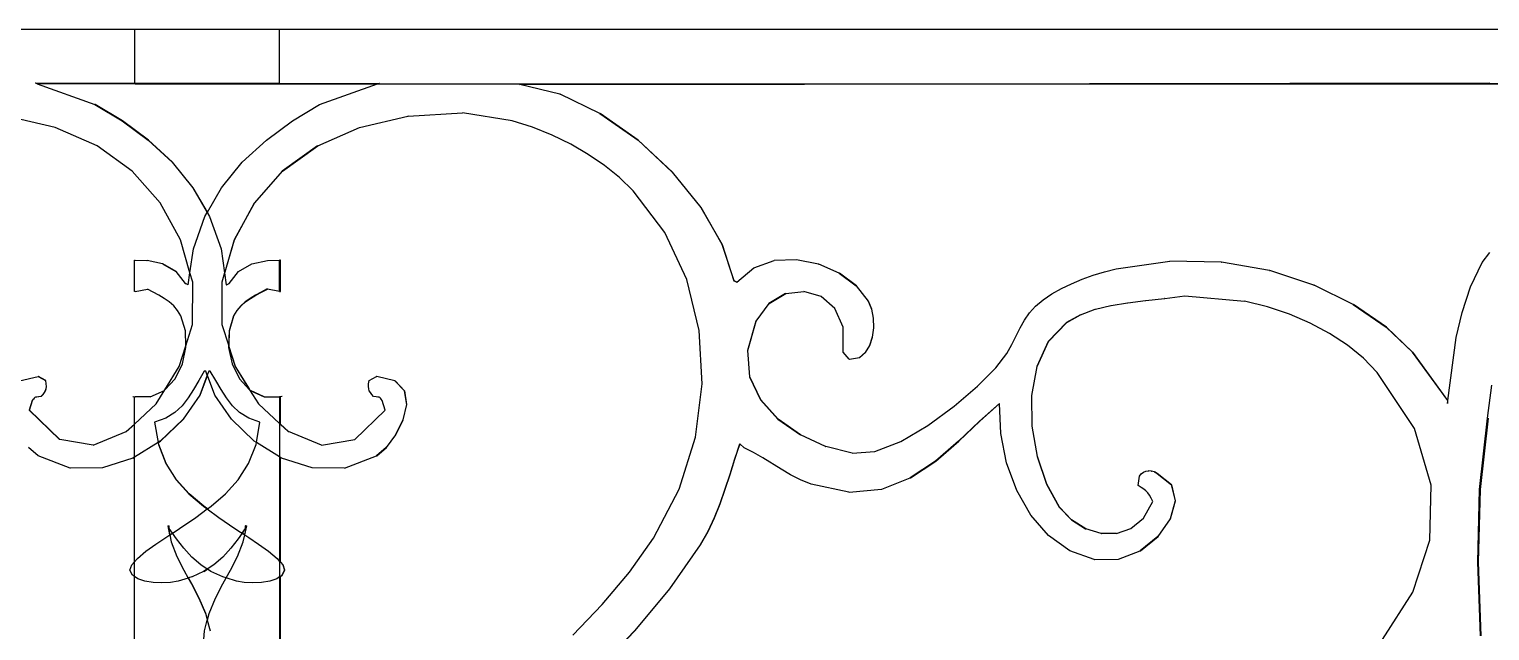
# Model space of a CAD drawing. Header units: inches. Extents: x 3672 to 10975, y -27382 to -746.
# Drawn here: x 6221.99 to 6237.86, y -26869.14 to -26862.6 of the extents above; entities that cross this region are included whole.
import ezdxf

# ---------------------------------------------------------------- set-up
doc = ezdxf.new("R2010")
doc.units = ezdxf.units.IN
doc.header["$LTSCALE"] = 17
doc.header["$MEASUREMENT"] = 0
doc.layers.add('25 BOT BAR', color=12, linetype='Continuous', lineweight=25)

# ---------------------------------------------------------------- blocks, each defined once
blk = doc.blocks.new('A$C261f3448')
for p, q in [((0, 24), (40, 24)), ((16.692, 24), (16.692, 23.411)), ((18.27, 23.411), (18.27, 24)), ((15.617, 23.414), (15.614, 23.414)), ((15.634, 23.407), (15.617, 23.414)), ((16.692, 23.411), (15.617, 23.414)), ((15.637, 23.407), (15.634, 23.407)), ((15.637, 23.407), (16.264, 23.18)), ((16.692, 23.407), (15.637, 23.407)), ((16.692, 23.411), (16.692, 23.407)), ((17.486, 23.409), (16.692, 23.411)), ((16.701, 23.407), (16.692, 23.407)), ((16.701, 23.407), (17.486, 23.409)), ((16.701, 23.407), (18.27, 23.407)), ((18.27, 23.411), (17.486, 23.409)), ((18.27, 23.407), (17.486, 23.409)), ((18.27, 23.411), (18.279, 23.411)), ((18.27, 23.407), (18.27, 23.411)), ((18.27, 23.407), (18.279, 23.407)), ((18.279, 23.411), (19.354, 23.414)), ((18.279, 23.411), (18.279, 23.407)), ((18.279, 23.407), (19.334, 23.407)), ((18.704, 23.18), (19.334, 23.407)), ((19.334, 23.407), (19.354, 23.414)), ((19.334, 23.407), (27.071, 23.407)), ((20.879, 23.4), (20.876, 23.4)), ((20.879, 23.4), (27.071, 23.407)), ((21.315, 23.293), (20.879, 23.4)), ((27.065, 23.407), (33.361, 23.414)), ((27.065, 23.407), (33.36, 23.407)), ((27.074, 23.407), (27.071, 23.407)), ((31.421, 23.412), (27.074, 23.407)), ((27.074, 23.407), (31.421, 23.407)), ((16.264, 23.18), (16.559, 23.004)), ((16.267, 23.18), (16.264, 23.18)), ((16.562, 23.004), (16.267, 23.18)), ((18.409, 23.004), (18.704, 23.18)), ((21.315, 23.293), (21.318, 23.293)), ((21.751, 23.084), (21.318, 23.293)), ((15.83, 22.932), (15.304, 23.054)), ((19.14, 22.932), (19.664, 23.054)), ((19.667, 23.054), (19.664, 23.054)), ((19.667, 23.054), (20.258, 23.092)), ((20.797, 23.005), (20.258, 23.092)), ((21.751, 23.084), (21.754, 23.084)), ((21.751, 23.084), (22.165, 22.794)), ((22.168, 22.794), (21.754, 23.084)), ((16.287, 22.73), (15.83, 22.932)), ((16.559, 23.004), (16.842, 22.795)), ((16.562, 23.004), (16.559, 23.004)), ((16.845, 22.795), (16.562, 23.004)), ((18.126, 22.795), (18.409, 23.004)), ((18.684, 22.73), (19.137, 22.932)), ((19.137, 22.932), (19.14, 22.932)), ((21.02, 22.933), (20.797, 23.005)), ((21.233, 22.848), (21.02, 22.933)), ((16.668, 22.455), (16.287, 22.73)), ((16.842, 22.795), (17.103, 22.553)), ((16.845, 22.795), (16.842, 22.795)), ((17.106, 22.553), (16.845, 22.795)), ((17.865, 22.553), (18.126, 22.795)), ((18.681, 22.73), (18.299, 22.455)), ((18.303, 22.455), (18.684, 22.73)), ((18.681, 22.73), (18.684, 22.73)), ((21.435, 22.75), (21.233, 22.848)), ((21.625, 22.639), (21.435, 22.75)), ((22.165, 22.794), (22.168, 22.794)), ((22.165, 22.794), (22.537, 22.445)), ((22.54, 22.445), (22.168, 22.794)), ((17.103, 22.553), (17.329, 22.276)), ((17.106, 22.553), (17.103, 22.553)), ((17.332, 22.276), (17.106, 22.553)), ((17.639, 22.276), (17.865, 22.553)), ((21.802, 22.518), (21.625, 22.639)), ((16.972, 22.113), (16.668, 22.455)), ((18.299, 22.455), (17.996, 22.113)), ((17.999, 22.113), (18.303, 22.455)), ((18.299, 22.455), (18.303, 22.455)), ((21.965, 22.386), (21.802, 22.518)), ((22.113, 22.243), (21.965, 22.386)), ((22.537, 22.445), (22.848, 22.06)), ((22.537, 22.445), (22.54, 22.445)), ((22.851, 22.06), (22.54, 22.445)), ((17.332, 22.276), (17.329, 22.276)), ((17.329, 22.276), (17.484, 22.008)), ((17.485, 22.011), (17.332, 22.276)), ((17.485, 22.011), (17.639, 22.276)), ((22.457, 21.79), (22.113, 22.243)), ((17.192, 21.708), (16.972, 22.113)), ((17.996, 22.113), (17.776, 21.708)), ((17.779, 21.708), (17.999, 22.113)), ((17.996, 22.113), (17.999, 22.113)), ((17.333, 21.611), (17.458, 21.963)), ((17.458, 21.963), (17.484, 22.008)), ((17.484, 22.008), (17.485, 22.011)), ((17.484, 22.008), (17.51, 21.963)), ((17.51, 21.963), (17.634, 21.611)), ((22.848, 22.06), (23.078, 21.658)), ((22.848, 22.06), (22.851, 22.06)), ((23.081, 21.658), (22.851, 22.06)), ((22.696, 21.277), (22.457, 21.79)), ((17.296, 21.352), (17.192, 21.708)), ((17.296, 21.352), (17.333, 21.611)), ((17.634, 21.611), (17.672, 21.352)), ((17.776, 21.708), (17.674, 21.359)), ((17.675, 21.352), (17.779, 21.708)), ((17.776, 21.708), (17.779, 21.708)), ((23.078, 21.658), (23.081, 21.658)), ((23.078, 21.658), (23.207, 21.263)), ((23.21, 21.263), (23.081, 21.658)), ((16.692, 21.488), (16.701, 21.488)), ((16.692, 21.147), (16.692, 21.488)), ((16.701, 21.488), (16.828, 21.486)), ((16.828, 21.486), (16.831, 21.486)), ((16.999, 21.447), (16.831, 21.486)), ((16.999, 21.447), (17.002, 21.447)), ((16.999, 21.447), (17.143, 21.364)), ((17.146, 21.364), (17.002, 21.447)), ((17.825, 21.364), (17.969, 21.447)), ((17.969, 21.447), (18.14, 21.486)), ((18.14, 21.486), (18.269, 21.488)), ((18.279, 21.488), (18.269, 21.488)), ((18.27, 21.148), (18.269, 21.488)), ((18.279, 21.147), (18.279, 21.488)), ((23.422, 21.405), (23.644, 21.484)), ((23.888, 21.493), (23.644, 21.484)), ((24.126, 21.443), (23.888, 21.493)), ((24.126, 21.443), (24.129, 21.443)), ((24.35, 21.345), (24.129, 21.443)), ((27.361, 21.394), (27.943, 21.478)), ((27.943, 21.478), (27.946, 21.478)), ((28.502, 21.467), (27.946, 21.478)), ((28.502, 21.467), (28.505, 21.467)), ((29.028, 21.375), (28.505, 21.467)), ((31.212, 21.198), (31.34, 21.463)), ((31.34, 21.463), (31.421, 21.57)), ((17.143, 21.364), (17.146, 21.364)), ((17.143, 21.364), (17.245, 21.233)), ((17.248, 21.233), (17.146, 21.364)), ((17.277, 21.22), (17.296, 21.352)), ((17.326, 21.248), (17.296, 21.352)), ((17.672, 21.352), (17.642, 21.248)), ((17.674, 21.359), (17.672, 21.352)), ((17.672, 21.352), (17.691, 21.219)), ((17.675, 21.352), (17.674, 21.359)), ((17.694, 21.22), (17.675, 21.352)), ((17.723, 21.233), (17.825, 21.364)), ((22.83, 20.722), (22.696, 21.277)), ((23.24, 21.249), (23.422, 21.405)), ((24.35, 21.345), (24.353, 21.345)), ((24.35, 21.345), (24.536, 21.208)), ((24.539, 21.208), (24.353, 21.345)), ((26.876, 21.232), (26.991, 21.281)), ((26.991, 21.281), (27.111, 21.324)), ((27.111, 21.324), (27.235, 21.362)), ((27.235, 21.362), (27.361, 21.394)), ((29.028, 21.375), (29.031, 21.375)), ((29.51, 21.217), (29.031, 21.375)), ((16.701, 21.148), (16.692, 21.147)), ((16.701, 21.148), (16.834, 21.174)), ((16.897, 21.141), (16.834, 21.174)), ((16.959, 21.108), (16.897, 21.141)), ((17.245, 21.233), (17.248, 21.233)), ((17.277, 21.22), (17.248, 21.233)), ((17.277, 21.219), (17.277, 21.22)), ((17.325, 20.789), (17.326, 21.248)), ((17.642, 21.248), (17.643, 20.789)), ((17.691, 21.219), (17.694, 21.22)), ((17.694, 21.22), (17.723, 21.233)), ((18.071, 21.141), (18.009, 21.108)), ((18.012, 21.108), (18.074, 21.141)), ((18.135, 21.175), (18.071, 21.141)), ((18.074, 21.141), (18.071, 21.141)), ((18.074, 21.141), (18.137, 21.174)), ((18.137, 21.174), (18.135, 21.175)), ((18.27, 21.148), (18.137, 21.174)), ((18.27, 21.148), (18.279, 21.147)), ((23.207, 21.263), (23.21, 21.263)), ((23.24, 21.249), (23.21, 21.263)), ((23.21, 21.263), (23.239, 21.248)), ((23.239, 21.248), (23.24, 21.249)), ((23.768, 21.124), (23.586, 21.017)), ((23.589, 21.017), (23.771, 21.124)), ((23.768, 21.124), (23.771, 21.124)), ((23.771, 21.124), (23.967, 21.148)), ((24.154, 21.094), (23.967, 21.148)), ((24.536, 21.208), (24.539, 21.208)), ((24.536, 21.208), (24.666, 21.043)), ((24.669, 21.043), (24.539, 21.208)), ((26.568, 21.058), (26.663, 21.121)), ((26.663, 21.121), (26.766, 21.179)), ((26.766, 21.179), (26.876, 21.232)), ((29.51, 21.217), (29.513, 21.217)), ((29.937, 21.007), (29.513, 21.217)), ((31.12, 20.92), (31.212, 21.198)), ((17.017, 21.073), (16.959, 21.108)), ((17.071, 21.035), (17.017, 21.073)), ((17.12, 20.991), (17.071, 21.035)), ((17.162, 20.941), (17.12, 20.991)), ((17.848, 20.991), (17.806, 20.941)), ((17.809, 20.941), (17.851, 20.991)), ((17.897, 21.035), (17.848, 20.991)), ((17.851, 20.991), (17.848, 20.991)), ((17.851, 20.991), (17.9, 21.035)), ((17.951, 21.073), (17.897, 21.035)), ((17.9, 21.035), (17.897, 21.035)), ((17.9, 21.035), (17.954, 21.073)), ((18.009, 21.108), (17.951, 21.073)), ((17.954, 21.073), (17.951, 21.073)), ((17.954, 21.073), (18.012, 21.108)), ((18.012, 21.108), (18.009, 21.108)), ((23.586, 21.017), (23.445, 20.823)), ((23.448, 20.823), (23.589, 21.017)), ((23.586, 21.017), (23.589, 21.017)), ((24.305, 20.963), (24.154, 21.094)), ((24.395, 20.759), (24.305, 20.963)), ((24.666, 21.043), (24.669, 21.043)), ((24.666, 21.043), (24.702, 20.955)), ((24.705, 20.955), (24.669, 21.043)), ((24.702, 20.955), (24.705, 20.955)), ((24.702, 20.955), (24.721, 20.856)), ((24.724, 20.856), (24.705, 20.955)), ((26.42, 20.915), (26.486, 20.989)), ((26.486, 20.989), (26.568, 21.058)), ((26.975, 20.894), (27.133, 20.954)), ((27.133, 20.954), (27.136, 20.954)), ((27.136, 20.954), (27.304, 20.996)), ((27.304, 20.996), (27.307, 20.996)), ((27.307, 20.996), (27.486, 21.025)), ((27.486, 21.025), (27.489, 21.025)), ((27.489, 21.025), (27.68, 21.048)), ((27.68, 21.048), (27.683, 21.048)), ((27.683, 21.048), (27.887, 21.071)), ((27.89, 21.071), (27.887, 21.071)), ((27.89, 21.071), (28.106, 21.101)), ((28.106, 21.101), (28.757, 21.043)), ((29.005, 20.98), (28.757, 21.043)), ((29.243, 20.899), (29.005, 20.98)), ((29.937, 21.007), (29.94, 21.007)), ((29.937, 21.007), (30.297, 20.758)), ((30.3, 20.758), (29.94, 21.007)), ((17.198, 20.882), (17.162, 20.941)), ((17.247, 20.72), (17.198, 20.882)), ((17.77, 20.882), (17.721, 20.72)), ((17.724, 20.72), (17.773, 20.882)), ((17.806, 20.941), (17.77, 20.882)), ((17.773, 20.882), (17.77, 20.882)), ((17.773, 20.882), (17.809, 20.941)), ((17.809, 20.941), (17.806, 20.941)), ((23.445, 20.823), (23.354, 20.506)), ((23.357, 20.506), (23.448, 20.823)), ((23.445, 20.823), (23.448, 20.823)), ((24.721, 20.856), (24.724, 20.856)), ((24.721, 20.856), (24.724, 20.753)), ((24.727, 20.753), (24.724, 20.856)), ((26.319, 20.752), (26.366, 20.836)), ((26.366, 20.836), (26.42, 20.915)), ((26.822, 20.809), (26.622, 20.602)), ((26.625, 20.602), (26.825, 20.809)), ((26.972, 20.894), (26.822, 20.809)), ((26.822, 20.809), (26.825, 20.809)), ((26.825, 20.809), (26.975, 20.894)), ((26.972, 20.894), (26.975, 20.894)), ((29.469, 20.802), (29.243, 20.899)), ((29.681, 20.69), (29.469, 20.802)), ((31.056, 20.648), (31.12, 20.92)), ((17.251, 20.556), (17.247, 20.72)), ((17.251, 20.556), (17.325, 20.789)), ((17.643, 20.789), (17.717, 20.556)), ((17.721, 20.72), (17.717, 20.565)), ((17.72, 20.556), (17.724, 20.72)), ((17.724, 20.72), (17.721, 20.72)), ((22.861, 20.144), (22.83, 20.722)), ((24.396, 20.487), (24.395, 20.759)), ((24.711, 20.652), (24.681, 20.56)), ((24.684, 20.56), (24.714, 20.652)), ((24.724, 20.753), (24.711, 20.652)), ((24.711, 20.652), (24.714, 20.652)), ((24.714, 20.652), (24.727, 20.753)), ((24.724, 20.753), (24.727, 20.753)), ((26.226, 20.57), (26.319, 20.752)), ((29.875, 20.563), (29.681, 20.69)), ((30.297, 20.758), (30.3, 20.758)), ((30.297, 20.758), (30.58, 20.487)), ((30.583, 20.487), (30.3, 20.758)), ((30.964, 19.96), (31.056, 20.648)), ((17.18, 20.33), (17.251, 20.556)), ((17.214, 20.36), (17.252, 20.54)), ((17.252, 20.54), (17.251, 20.556)), ((17.717, 20.556), (17.716, 20.54)), ((17.716, 20.54), (17.754, 20.36)), ((17.72, 20.556), (17.717, 20.565)), ((17.717, 20.565), (17.717, 20.556)), ((17.717, 20.556), (17.719, 20.547)), ((17.719, 20.547), (17.72, 20.556)), ((17.719, 20.547), (17.788, 20.33)), ((17.791, 20.33), (17.72, 20.556)), ((23.354, 20.506), (23.377, 20.22)), ((23.354, 20.506), (23.357, 20.506)), ((23.38, 20.22), (23.357, 20.506)), ((24.46, 20.413), (24.396, 20.487)), ((24.634, 20.484), (24.571, 20.428)), ((24.574, 20.428), (24.637, 20.484)), ((24.681, 20.56), (24.634, 20.484)), ((24.634, 20.484), (24.637, 20.484)), ((24.637, 20.484), (24.684, 20.56)), ((24.681, 20.56), (24.684, 20.56)), ((26.172, 20.472), (26.226, 20.57)), ((26.622, 20.602), (26.498, 20.33)), ((26.501, 20.33), (26.625, 20.602)), ((26.622, 20.602), (26.625, 20.602)), ((30.048, 20.421), (29.875, 20.563)), ((30.58, 20.487), (30.96, 19.96)), ((30.58, 20.487), (30.583, 20.487)), ((30.964, 19.96), (30.583, 20.487)), ((17.024, 20.079), (17.18, 20.33)), ((17.135, 20.198), (17.214, 20.36)), ((17.754, 20.36), (17.833, 20.198)), ((17.788, 20.33), (17.791, 20.33)), ((17.788, 20.33), (17.938, 20.088)), ((17.947, 20.079), (17.791, 20.33)), ((24.46, 20.413), (24.463, 20.413)), ((24.463, 20.413), (24.571, 20.428)), ((24.571, 20.428), (24.574, 20.428)), ((25.855, 20.118), (26.053, 20.318)), ((26.053, 20.318), (26.172, 20.472)), ((26.498, 20.33), (26.441, 20.016)), ((26.444, 20.016), (26.501, 20.33)), ((26.498, 20.33), (26.501, 20.33)), ((30.199, 20.267), (30.048, 20.421)), ((15.444, 20.175), (15.646, 20.223)), ((15.649, 20.223), (15.646, 20.223)), ((15.646, 20.223), (15.647, 20.223)), ((15.649, 20.223), (15.647, 20.223)), ((15.647, 20.223), (15.725, 20.179)), ((15.728, 20.179), (15.649, 20.223)), ((15.728, 20.179), (15.725, 20.179)), ((15.725, 20.179), (15.731, 20.143)), ((15.734, 20.143), (15.728, 20.179)), ((17.024, 20.079), (17.135, 20.198)), ((17.391, 20.181), (17.334, 20.082)), ((17.451, 20.282), (17.391, 20.181)), ((17.484, 20.237), (17.403, 20.02)), ((17.406, 20.02), (17.485, 20.233)), ((17.467, 20.282), (17.451, 20.282)), ((17.484, 20.237), (17.467, 20.282)), ((17.501, 20.282), (17.484, 20.237)), ((17.485, 20.233), (17.484, 20.237)), ((17.565, 20.02), (17.485, 20.233)), ((17.517, 20.282), (17.501, 20.282)), ((17.577, 20.181), (17.517, 20.282)), ((17.634, 20.082), (17.577, 20.181)), ((17.833, 20.198), (17.944, 20.079)), ((19.237, 20.143), (19.243, 20.179)), ((19.243, 20.179), (19.322, 20.223)), ((19.322, 20.223), (19.325, 20.223)), ((19.325, 20.223), (19.324, 20.223)), ((19.524, 20.175), (19.325, 20.223)), ((19.524, 20.175), (19.626, 20.066)), ((19.524, 20.175), (19.527, 20.175)), ((19.629, 20.066), (19.527, 20.175)), ((23.377, 20.22), (23.38, 20.22)), ((23.377, 20.22), (23.495, 19.969)), ((23.498, 19.969), (23.38, 20.22)), ((30.602, 19.656), (30.199, 20.267)), ((15.63, 19.999), (15.62, 19.998)), ((15.633, 19.999), (15.63, 19.999)), ((15.649, 20.001), (15.633, 19.999)), ((15.652, 20.001), (15.649, 20.001)), ((15.677, 20.004), (15.652, 20.001)), ((15.696, 20.028), (15.677, 20.004)), ((15.68, 20.004), (15.677, 20.004)), ((15.68, 20.004), (15.699, 20.028)), ((15.711, 20.048), (15.696, 20.028)), ((15.699, 20.028), (15.696, 20.028)), ((15.699, 20.028), (15.714, 20.048)), ((15.723, 20.068), (15.711, 20.048)), ((15.714, 20.048), (15.711, 20.048)), ((15.714, 20.048), (15.726, 20.068)), ((15.73, 20.089), (15.723, 20.068)), ((15.726, 20.068), (15.723, 20.068)), ((15.726, 20.068), (15.733, 20.089)), ((15.733, 20.113), (15.73, 20.089)), ((15.733, 20.089), (15.73, 20.089)), ((15.734, 20.143), (15.731, 20.143)), ((15.731, 20.143), (15.733, 20.113)), ((15.733, 20.089), (15.736, 20.113)), ((15.736, 20.113), (15.733, 20.113)), ((15.736, 20.113), (15.734, 20.143)), ((16.674, 20.004), (16.677, 20.004)), ((16.677, 20.004), (16.692, 20.003)), ((16.692, 20.003), (16.701, 20.003)), ((16.692, 19.704), (16.692, 20.003)), ((16.864, 20.001), (16.701, 20.003)), ((16.864, 20.001), (17.018, 20.072)), ((16.928, 19.924), (17.024, 20.079)), ((17.018, 20.072), (17.024, 20.079)), ((17.403, 20.02), (17.222, 19.757)), ((17.225, 19.757), (17.406, 20.02)), ((17.334, 20.082), (17.276, 19.989)), ((17.406, 20.02), (17.403, 20.02)), ((17.746, 19.757), (17.565, 20.02)), ((17.692, 19.989), (17.634, 20.082)), ((17.947, 20.079), (17.938, 20.088)), ((17.938, 20.088), (17.944, 20.079)), ((17.944, 20.079), (18.04, 19.924)), ((17.944, 20.079), (17.95, 20.072)), ((17.953, 20.072), (17.947, 20.079)), ((17.95, 20.072), (17.947, 20.079)), ((17.953, 20.072), (17.95, 20.072)), ((17.951, 20.072), (17.95, 20.072)), ((17.951, 20.072), (18.104, 20.001)), ((18.104, 20.001), (17.953, 20.072)), ((18.104, 20.001), (18.27, 20.003)), ((18.279, 20.003), (18.27, 20.003)), ((18.27, 20.003), (18.27, 19.713)), ((18.294, 20.004), (18.279, 20.003)), ((18.279, 19.704), (18.279, 20.003)), ((18.297, 20.004), (18.294, 20.004)), ((19.235, 20.113), (19.237, 20.143)), ((19.238, 20.089), (19.235, 20.113)), ((19.245, 20.068), (19.238, 20.089)), ((19.257, 20.048), (19.245, 20.068)), ((19.272, 20.028), (19.257, 20.048)), ((19.291, 20.004), (19.272, 20.028)), ((19.319, 20.001), (19.291, 20.004)), ((19.338, 19.999), (19.319, 20.001)), ((19.351, 19.998), (19.338, 19.999)), ((19.626, 20.066), (19.648, 19.917)), ((19.626, 20.066), (19.629, 20.066)), ((19.652, 19.917), (19.629, 20.066)), ((22.788, 19.563), (22.861, 20.144)), ((25.602, 19.9), (25.855, 20.118)), ((26.441, 20.016), (26.444, 20.016)), ((26.441, 20.016), (26.445, 19.682)), ((26.448, 19.682), (26.444, 20.016)), ((31.398, 19.769), (31.442, 20.13)), ((15.582, 19.96), (15.55, 19.857)), ((15.55, 19.857), (15.88, 19.537)), ((15.554, 19.857), (15.55, 19.857)), ((15.554, 19.857), (15.585, 19.96)), ((15.883, 19.537), (15.554, 19.857)), ((15.594, 19.976), (15.582, 19.96)), ((15.585, 19.96), (15.582, 19.96)), ((15.585, 19.96), (15.597, 19.976)), ((15.602, 19.987), (15.594, 19.976)), ((15.597, 19.976), (15.594, 19.976)), ((15.597, 19.976), (15.605, 19.987)), ((15.609, 19.994), (15.602, 19.987)), ((15.605, 19.987), (15.602, 19.987)), ((15.605, 19.987), (15.612, 19.994)), ((15.612, 19.994), (15.609, 19.994)), ((15.617, 19.998), (15.612, 19.994)), ((15.62, 19.998), (15.617, 19.998)), ((16.692, 19.704), (16.928, 19.924)), ((17.21, 19.904), (17.132, 19.83)), ((17.276, 19.989), (17.21, 19.904)), ((17.758, 19.904), (17.692, 19.989)), ((17.836, 19.83), (17.758, 19.904)), ((18.04, 19.924), (18.27, 19.71)), ((19.088, 19.537), (19.417, 19.857)), ((19.359, 19.994), (19.351, 19.998)), ((19.366, 19.987), (19.359, 19.994)), ((19.374, 19.976), (19.366, 19.987)), ((19.386, 19.96), (19.374, 19.976)), ((19.417, 19.857), (19.386, 19.96)), ((19.648, 19.917), (19.61, 19.751)), ((19.613, 19.751), (19.652, 19.917)), ((19.648, 19.917), (19.652, 19.917)), ((23.495, 19.969), (23.685, 19.757)), ((23.495, 19.969), (23.498, 19.969)), ((23.688, 19.757), (23.498, 19.969)), ((25.315, 19.69), (25.602, 19.9)), ((26.093, 19.93), (25.875, 19.737)), ((25.878, 19.737), (26.093, 19.928)), ((26.093, 19.928), (26.093, 19.93)), ((26.107, 19.604), (26.093, 19.928)), ((30.96, 19.96), (30.96, 19.93)), ((30.96, 19.96), (30.964, 19.96)), ((30.96, 19.93), (30.964, 19.953)), ((30.964, 19.953), (30.964, 19.96)), ((16.604, 19.623), (16.692, 19.704)), ((16.692, 19.344), (16.692, 19.704)), ((17.034, 19.77), (16.912, 19.725)), ((16.912, 19.725), (16.95, 19.505)), ((17.222, 19.757), (16.974, 19.519)), ((16.977, 19.519), (17.225, 19.757)), ((17.132, 19.83), (17.034, 19.77)), ((17.225, 19.757), (17.222, 19.757)), ((17.994, 19.519), (17.746, 19.757)), ((17.934, 19.77), (17.836, 19.83)), ((18.056, 19.725), (17.934, 19.77)), ((18.018, 19.505), (18.056, 19.725)), ((18.279, 19.704), (18.27, 19.713)), ((18.27, 19.713), (18.27, 19.71)), ((18.27, 19.71), (18.279, 19.702)), ((18.27, 19.71), (18.27, 19.348)), ((18.367, 19.623), (18.279, 19.704)), ((18.279, 19.702), (18.279, 19.704)), ((18.279, 19.702), (18.364, 19.623)), ((19.61, 19.751), (19.53, 19.588)), ((19.533, 19.588), (19.613, 19.751)), ((19.61, 19.751), (19.613, 19.751)), ((23.685, 19.757), (23.929, 19.587)), ((23.685, 19.757), (23.688, 19.757)), ((23.932, 19.587), (23.688, 19.757)), ((25.02, 19.516), (25.315, 19.69)), ((25.875, 19.737), (25.647, 19.518)), ((25.65, 19.518), (25.878, 19.737)), ((25.875, 19.737), (25.878, 19.737)), ((26.445, 19.682), (26.448, 19.682)), ((26.445, 19.682), (26.502, 19.354)), ((26.505, 19.354), (26.448, 19.682)), ((31.31, 18.994), (31.398, 19.769)), ((31.404, 19.769), (31.316, 18.994)), ((31.319, 18.994), (31.408, 19.769)), ((15.883, 19.537), (15.88, 19.537)), ((16.243, 19.477), (15.883, 19.537)), ((16.243, 19.477), (16.604, 19.623)), ((18.364, 19.623), (18.367, 19.623)), ((18.725, 19.477), (18.367, 19.623)), ((18.725, 19.477), (19.088, 19.537)), ((19.53, 19.588), (19.427, 19.45)), ((19.43, 19.45), (19.533, 19.588)), ((19.53, 19.588), (19.533, 19.588)), ((22.613, 18.997), (22.788, 19.563)), ((23.929, 19.587), (23.932, 19.587)), ((24.204, 19.463), (23.932, 19.587)), ((26.17, 19.285), (26.107, 19.604)), ((30.784, 19.042), (30.602, 19.656)), ((15.646, 19.359), (15.541, 19.45)), ((16.95, 19.505), (16.692, 19.344)), ((16.953, 19.507), (16.95, 19.505)), ((16.95, 19.503), (16.953, 19.505)), ((16.95, 19.505), (16.95, 19.503)), ((16.95, 19.503), (16.954, 19.482)), ((16.953, 19.505), (16.977, 19.519)), ((16.974, 19.519), (16.953, 19.507)), ((16.953, 19.505), (16.953, 19.507)), ((16.957, 19.482), (16.953, 19.505)), ((16.954, 19.482), (16.957, 19.482)), ((16.954, 19.482), (17.035, 19.275)), ((17.038, 19.275), (16.957, 19.482)), ((16.977, 19.519), (16.974, 19.519)), ((17.933, 19.275), (18.014, 19.482)), ((18.018, 19.505), (17.994, 19.519)), ((18.014, 19.482), (18.018, 19.505)), ((18.27, 19.348), (18.018, 19.505)), ((19.427, 19.45), (19.322, 19.359)), ((19.325, 19.359), (19.43, 19.45)), ((19.427, 19.45), (19.43, 19.45)), ((23.27, 19.491), (23.215, 19.324)), ((23.218, 19.324), (23.273, 19.489)), ((23.273, 19.489), (23.27, 19.491)), ((23.318, 19.447), (23.273, 19.489)), ((23.421, 19.396), (23.318, 19.447)), ((23.52, 19.338), (23.421, 19.396)), ((24.204, 19.463), (24.207, 19.463)), ((24.491, 19.389), (24.207, 19.463)), ((24.491, 19.389), (24.737, 19.407)), ((24.737, 19.407), (25.02, 19.516)), ((25.647, 19.518), (25.398, 19.302)), ((25.401, 19.302), (25.65, 19.518)), ((25.647, 19.518), (25.65, 19.518)), ((15.995, 19.227), (15.646, 19.359)), ((15.998, 19.227), (15.995, 19.227)), ((16.344, 19.228), (15.998, 19.227)), ((16.347, 19.228), (16.344, 19.228)), ((16.675, 19.334), (16.347, 19.228)), ((16.692, 19.344), (16.675, 19.334)), ((16.679, 19.334), (16.675, 19.334)), ((16.679, 19.334), (16.692, 19.342)), ((16.692, 19.342), (16.692, 19.344)), ((16.692, 18.206), (16.692, 19.342)), ((17.035, 19.275), (17.147, 19.099)), ((17.035, 19.275), (17.038, 19.275)), ((17.15, 19.099), (17.038, 19.275)), ((17.821, 19.099), (17.933, 19.275)), ((18.279, 19.342), (18.27, 19.348)), ((18.27, 19.348), (18.27, 18.216)), ((18.292, 19.334), (18.279, 19.342)), ((18.279, 18.206), (18.279, 19.342)), ((18.624, 19.228), (18.292, 19.334)), ((18.976, 19.227), (18.624, 19.228)), ((18.976, 19.227), (19.322, 19.359)), ((19.322, 19.359), (19.325, 19.359)), ((23.215, 19.324), (23.162, 19.158)), ((23.165, 19.158), (23.218, 19.324)), ((23.215, 19.324), (23.218, 19.324)), ((23.719, 19.215), (23.52, 19.338)), ((23.822, 19.155), (23.719, 19.215)), ((25.398, 19.302), (25.122, 19.119)), ((25.125, 19.119), (25.401, 19.302)), ((25.398, 19.302), (25.401, 19.302)), ((26.28, 18.984), (26.17, 19.285)), ((26.502, 19.354), (26.505, 19.354)), ((26.502, 19.354), (26.603, 19.053)), ((26.606, 19.053), (26.505, 19.354)), ((17.147, 19.099), (17.15, 19.099)), ((17.147, 19.099), (17.285, 18.947)), ((17.288, 18.947), (17.15, 19.099)), ((17.683, 18.947), (17.821, 19.099)), ((23.162, 19.158), (23.11, 18.997)), ((23.113, 18.997), (23.165, 19.158)), ((23.162, 19.158), (23.165, 19.158)), ((23.931, 19.1), (23.822, 19.155)), ((24.047, 19.052), (23.931, 19.1)), ((24.455, 18.964), (24.047, 19.052)), ((24.814, 18.996), (25.122, 19.119)), ((25.122, 19.119), (25.125, 19.119)), ((26.603, 19.053), (26.606, 19.053)), ((26.603, 19.053), (26.743, 18.803)), ((26.746, 18.803), (26.606, 19.053)), ((27.599, 19.037), (27.615, 19.14)), ((27.615, 19.14), (27.634, 19.165)), ((27.634, 19.165), (27.658, 19.183)), ((27.658, 19.183), (27.684, 19.194)), ((27.684, 19.194), (27.713, 19.197)), ((27.713, 19.197), (27.716, 19.197)), ((27.716, 19.197), (27.714, 19.197)), ((27.743, 19.194), (27.716, 19.197)), ((27.743, 19.194), (27.746, 19.194)), ((27.774, 19.185), (27.746, 19.194)), ((27.774, 19.185), (27.777, 19.185)), ((27.774, 19.185), (27.805, 19.169)), ((27.808, 19.169), (27.777, 19.185)), ((27.805, 19.169), (27.808, 19.169)), ((27.805, 19.169), (27.961, 19.044)), ((27.964, 19.044), (27.808, 19.169)), ((17.285, 18.947), (17.288, 18.947)), ((17.285, 18.947), (17.442, 18.813)), ((17.445, 18.813), (17.288, 18.947)), ((17.526, 18.813), (17.683, 18.947)), ((22.335, 18.466), (22.613, 18.997)), ((23.11, 18.997), (23.054, 18.838)), ((23.057, 18.838), (23.113, 18.997)), ((23.11, 18.997), (23.113, 18.997)), ((24.455, 18.964), (24.458, 18.964)), ((24.458, 18.964), (24.811, 18.996)), ((24.811, 18.996), (24.814, 18.996)), ((26.433, 18.716), (26.28, 18.984)), ((27.633, 19.017), (27.599, 19.037)), ((27.661, 18.997), (27.633, 19.017)), ((27.685, 18.978), (27.661, 18.997)), ((27.706, 18.956), (27.685, 18.978)), ((27.724, 18.931), (27.706, 18.956)), ((27.741, 18.9), (27.724, 18.931)), ((27.758, 18.862), (27.741, 18.9)), ((27.961, 19.044), (27.964, 19.044)), ((27.961, 19.044), (28.002, 18.869)), ((28.005, 18.869), (27.964, 19.044)), ((30.77, 18.444), (30.784, 19.042)), ((31.29, 18.202), (31.31, 18.994)), ((31.316, 18.994), (31.296, 18.202)), ((31.3, 18.202), (31.319, 18.994)), ((31.316, 18.994), (31.319, 18.994)), ((17.358, 18.689), (17.484, 18.782)), ((17.442, 18.813), (17.445, 18.813)), ((17.442, 18.813), (17.484, 18.782)), ((17.485, 18.783), (17.445, 18.813)), ((17.484, 18.782), (17.485, 18.783)), ((17.484, 18.782), (17.61, 18.689)), ((17.485, 18.783), (17.526, 18.813)), ((23.054, 18.838), (22.993, 18.685)), ((22.996, 18.685), (23.057, 18.838)), ((23.054, 18.838), (23.057, 18.838)), ((26.743, 18.803), (26.746, 18.803)), ((26.743, 18.803), (26.874, 18.663)), ((26.877, 18.663), (26.746, 18.803)), ((27.657, 18.683), (27.758, 18.862)), ((28.002, 18.869), (27.948, 18.673)), ((27.951, 18.673), (28.005, 18.869)), ((28.002, 18.869), (28.005, 18.869)), ((17.055, 18.598), (17.058, 18.598)), ((17.055, 18.598), (17.076, 18.499)), ((17.079, 18.501), (17.058, 18.598)), ((17.058, 18.598), (17.071, 18.598)), ((17.071, 18.569), (17.071, 18.598)), ((17.184, 18.569), (17.358, 18.689)), ((17.61, 18.689), (17.784, 18.569)), ((17.892, 18.501), (17.913, 18.598)), ((17.897, 18.598), (17.897, 18.569)), ((17.9, 18.598), (17.897, 18.598)), ((17.9, 18.569), (17.9, 18.598)), ((17.9, 18.598), (17.913, 18.598)), ((22.993, 18.685), (22.924, 18.536)), ((22.927, 18.536), (22.996, 18.685)), ((22.993, 18.685), (22.996, 18.685)), ((26.626, 18.492), (26.433, 18.716)), ((26.874, 18.663), (26.877, 18.663)), ((26.874, 18.663), (27.029, 18.565)), ((27.032, 18.565), (26.877, 18.663)), ((27.522, 18.569), (27.657, 18.683)), ((27.948, 18.673), (27.815, 18.483)), ((27.818, 18.483), (27.951, 18.673)), ((27.948, 18.673), (27.951, 18.673)), ((16.926, 18.4), (17.032, 18.471)), ((17.032, 18.471), (17.076, 18.499)), ((17.106, 18.518), (17.071, 18.569)), ((17.076, 18.499), (17.079, 18.501)), ((17.076, 18.499), (17.093, 18.424)), ((17.079, 18.501), (17.106, 18.518)), ((17.093, 18.424), (17.154, 18.265)), ((17.106, 18.518), (17.123, 18.53)), ((17.148, 18.457), (17.106, 18.518)), ((17.123, 18.53), (17.184, 18.569)), ((17.229, 18.354), (17.148, 18.457)), ((17.82, 18.457), (17.739, 18.354)), ((17.784, 18.569), (17.845, 18.53)), ((17.814, 18.265), (17.875, 18.424)), ((17.862, 18.518), (17.82, 18.457)), ((17.845, 18.53), (17.862, 18.518)), ((17.863, 18.52), (17.862, 18.518)), ((17.862, 18.518), (17.864, 18.517)), ((17.897, 18.569), (17.863, 18.52)), ((17.865, 18.518), (17.863, 18.52)), ((17.864, 18.517), (17.865, 18.518)), ((17.864, 18.517), (17.892, 18.499)), ((17.865, 18.518), (17.9, 18.569)), ((17.892, 18.501), (17.865, 18.518)), ((17.875, 18.424), (17.892, 18.499)), ((17.892, 18.499), (17.892, 18.501)), ((17.892, 18.499), (17.936, 18.471)), ((17.9, 18.569), (17.897, 18.569)), ((17.936, 18.471), (18.042, 18.4)), ((22.071, 18.095), (22.335, 18.466)), ((22.924, 18.536), (22.842, 18.393)), ((22.845, 18.393), (22.927, 18.536)), ((22.924, 18.536), (22.927, 18.536)), ((26.857, 18.327), (26.626, 18.492)), ((27.029, 18.565), (27.032, 18.565)), ((27.197, 18.514), (27.032, 18.565)), ((27.197, 18.514), (27.2, 18.514)), ((27.365, 18.514), (27.2, 18.514)), ((27.365, 18.514), (27.522, 18.569)), ((27.815, 18.483), (27.622, 18.327)), ((27.625, 18.327), (27.818, 18.483)), ((27.815, 18.483), (27.818, 18.483)), ((30.585, 17.878), (30.77, 18.444)), ((16.726, 18.244), (16.818, 18.322)), ((16.818, 18.322), (16.926, 18.4)), ((17.154, 18.265), (17.23, 18.115)), ((17.316, 18.259), (17.229, 18.354)), ((17.413, 18.175), (17.316, 18.259)), ((17.652, 18.259), (17.555, 18.175)), ((17.739, 18.354), (17.652, 18.259)), ((17.738, 18.115), (17.814, 18.265)), ((18.042, 18.4), (18.149, 18.322)), ((18.149, 18.322), (18.242, 18.244)), ((22.842, 18.393), (22.508, 17.914)), ((22.511, 17.914), (22.845, 18.393)), ((22.842, 18.393), (22.845, 18.393)), ((27.123, 18.232), (26.857, 18.327)), ((27.388, 18.235), (27.622, 18.327)), ((27.622, 18.327), (27.625, 18.327)), ((16.644, 18.115), (16.663, 18.173)), ((16.672, 18.061), (16.644, 18.115)), ((16.663, 18.173), (16.692, 18.206)), ((16.692, 18.206), (16.726, 18.244)), ((16.692, 18.047), (16.692, 18.206)), ((17.23, 18.115), (17.278, 18.031)), ((17.444, 18.103), (17.319, 18.043)), ((17.484, 18.129), (17.413, 18.175)), ((17.484, 18.129), (17.444, 18.103)), ((17.447, 18.103), (17.444, 18.103)), ((17.447, 18.103), (17.485, 18.128)), ((17.555, 18.175), (17.484, 18.129)), ((17.485, 18.128), (17.484, 18.129)), ((17.524, 18.103), (17.485, 18.128)), ((17.652, 18.043), (17.524, 18.103)), ((17.691, 18.032), (17.738, 18.115)), ((18.242, 18.244), (18.27, 18.212)), ((18.279, 18.206), (18.27, 18.216)), ((18.27, 18.216), (18.27, 18.212)), ((18.27, 18.212), (18.279, 18.202)), ((18.27, 18.212), (18.27, 18.043)), ((18.308, 18.173), (18.279, 18.206)), ((18.279, 18.202), (18.279, 18.206)), ((18.279, 18.202), (18.305, 18.173)), ((18.323, 18.115), (18.296, 18.061)), ((18.299, 18.061), (18.326, 18.115)), ((18.305, 18.173), (18.308, 18.173)), ((18.305, 18.173), (18.323, 18.115)), ((18.326, 18.115), (18.308, 18.173)), ((18.323, 18.115), (18.326, 18.115)), ((21.777, 17.743), (22.071, 18.095)), ((27.123, 18.232), (27.126, 18.232)), ((27.126, 18.232), (27.385, 18.235)), ((27.385, 18.235), (27.388, 18.235)), ((31.319, 17.401), (31.29, 18.202)), ((31.296, 18.202), (31.3, 18.202)), ((31.296, 18.202), (31.325, 17.401)), ((31.328, 17.401), (31.3, 18.202)), ((16.692, 18.047), (16.672, 18.061)), ((16.691, 16.25), (16.692, 18.047)), ((16.728, 18.021), (16.692, 18.047)), ((16.805, 17.995), (16.728, 18.021)), ((16.895, 17.981), (16.805, 17.995)), ((16.99, 17.977), (16.895, 17.981)), ((17.084, 17.984), (16.99, 17.977)), ((17.168, 17.998), (17.084, 17.984)), ((17.278, 18.031), (17.168, 17.998)), ((17.278, 18.031), (17.28, 18.032)), ((17.278, 18.031), (17.313, 17.967)), ((17.316, 18.043), (17.28, 18.032)), ((17.316, 17.967), (17.28, 18.032)), ((17.313, 17.967), (17.316, 17.967)), ((17.313, 17.967), (17.394, 17.813)), ((17.319, 18.043), (17.316, 18.043)), ((17.397, 17.813), (17.316, 17.967)), ((17.574, 17.813), (17.655, 17.967)), ((17.691, 18.032), (17.652, 18.043)), ((17.655, 17.967), (17.691, 18.032)), ((17.8, 17.998), (17.691, 18.032)), ((17.884, 17.984), (17.8, 17.998)), ((17.978, 17.977), (17.884, 17.984)), ((18.073, 17.981), (17.978, 17.977)), ((18.163, 17.995), (18.073, 17.981)), ((18.24, 18.021), (18.163, 17.995)), ((18.27, 18.043), (18.24, 18.021)), ((18.279, 18.049), (18.27, 18.043)), ((18.27, 18.041), (18.279, 18.047)), ((18.27, 18.043), (18.27, 18.041)), ((18.27, 18.041), (18.271, 16.112)), ((18.296, 18.061), (18.279, 18.049)), ((18.279, 18.047), (18.299, 18.061)), ((18.279, 18.047), (18.279, 18.049)), ((18.28, 16.25), (18.279, 18.047)), ((18.296, 18.061), (18.299, 18.061)), ((17.394, 17.813), (17.397, 17.813)), ((17.394, 17.813), (17.464, 17.645)), ((17.467, 17.645), (17.397, 17.813)), ((17.504, 17.645), (17.574, 17.813)), ((22.508, 17.914), (22.132, 17.462)), ((22.135, 17.462), (22.511, 17.914)), ((22.508, 17.914), (22.511, 17.914)), ((30.256, 17.362), (30.585, 17.878)), ((17.464, 17.645), (17.467, 17.645)), ((17.464, 17.645), (17.484, 17.571)), ((17.485, 17.577), (17.467, 17.645)), ((17.485, 17.577), (17.504, 17.645)), ((21.458, 17.41), (21.777, 17.743)), ((17.453, 17.456), (17.484, 17.571)), ((17.484, 17.571), (17.485, 17.577)), ((17.484, 17.571), (17.515, 17.456)), ((22.132, 17.462), (21.722, 17.035)), ((21.725, 17.035), (22.135, 17.462)), ((22.132, 17.462), (22.135, 17.462)), ((17.428, 17.135), (17.453, 17.456))]:
    blk.add_line(p, q)
at = {"layer": '25 BOT BAR'}
blk.add_line((0, 24), (40, 24), dxfattribs=at)

msp = doc.modelspace()

# ---------------------------------------------------------------- block references
at = {"layer": '25 BOT BAR'}
msp.add_blockref('A$C261f3448', (6206.438, -26886.596), dxfattribs=at)

doc.saveas('drawing.dxf')
